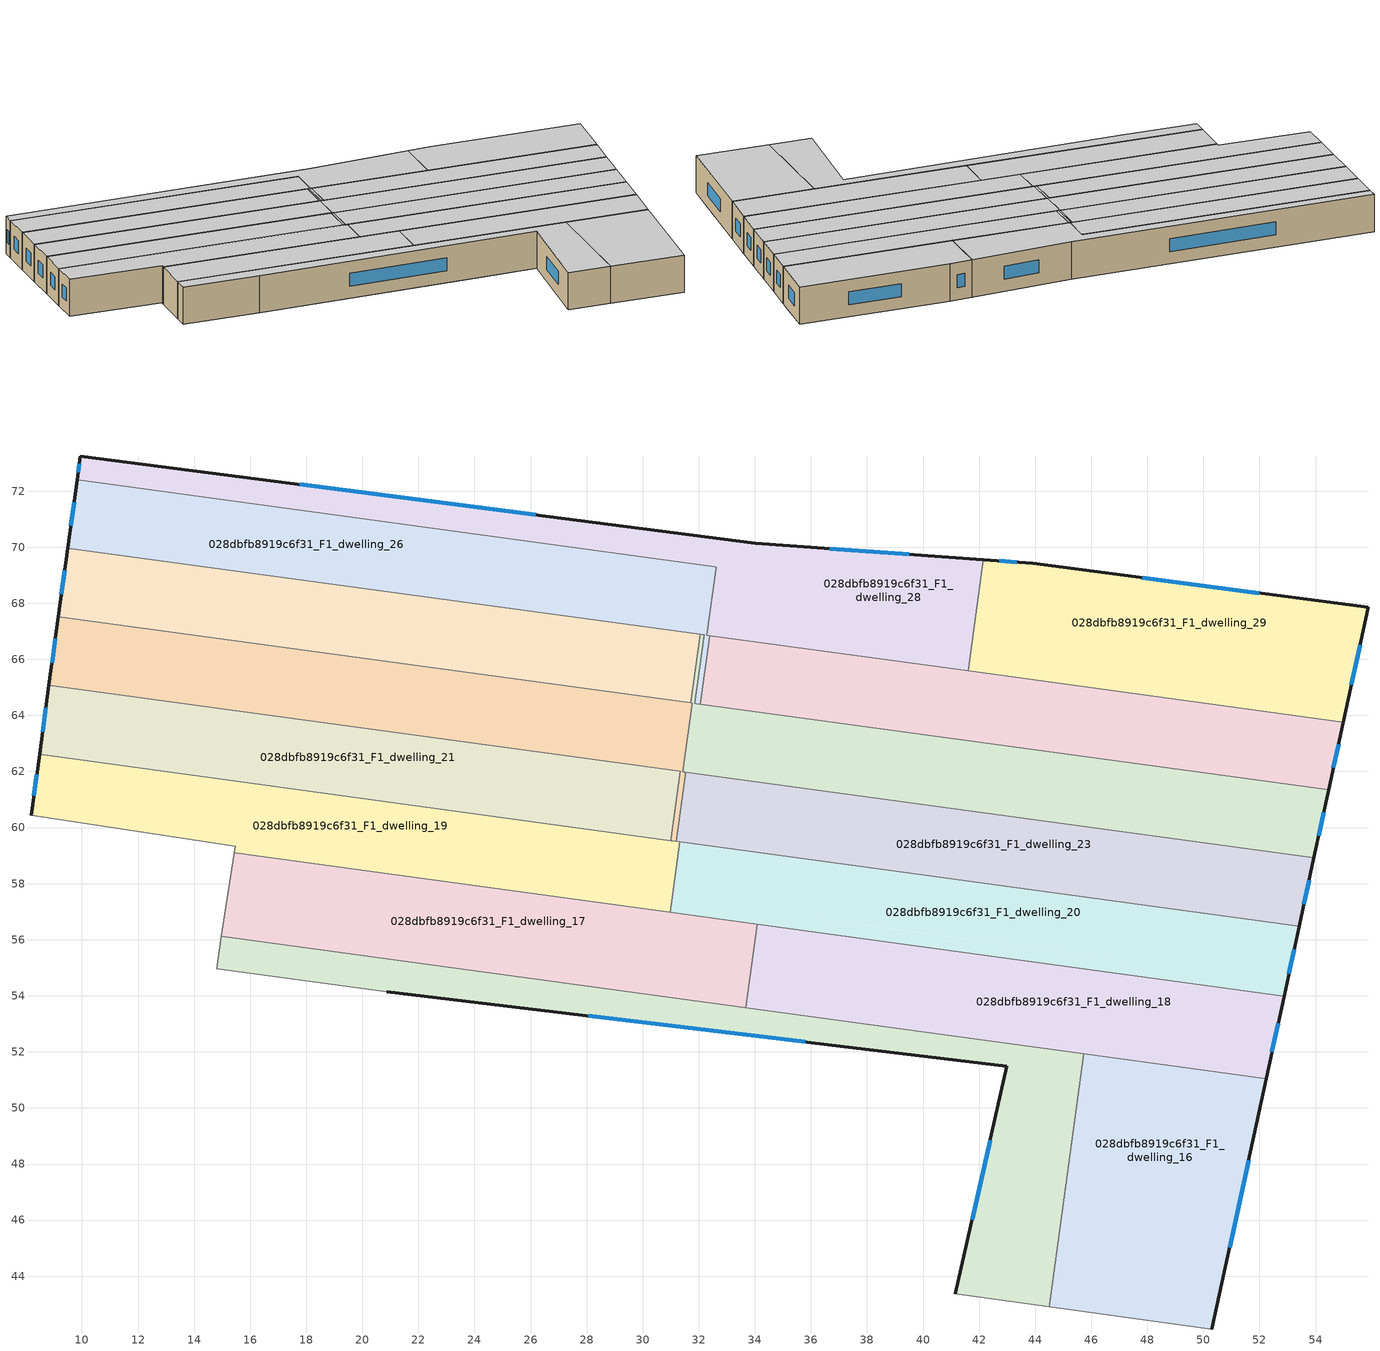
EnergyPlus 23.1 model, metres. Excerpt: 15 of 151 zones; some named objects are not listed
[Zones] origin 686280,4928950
028dbfb8919c6f31_F1_dwelling_15
 floor to 028dbfb8919c6f31_F0_dwelling_16 (EU_floor_Construction): 38.47,52.92 38.35,52.05 20.87,54.14 14.8,54.96 14.98,56.13 z3
 floor to 028dbfb8919c6f31_F0_dwelling_19 (EU_floor_Construction): 44.03,52.16 43.2,46.08 41.81,46.27 42.99,51.47 42.99,51.49 38.35,52.05 38.47,52.92 z3
 floor to 028dbfb8919c6f31_F0_dwelling_15 (EU_floor_Construction): 44.91,45.84 44.51,42.91 41.15,43.36 41.81,46.27 z3
 floor to 028dbfb8919c6f31_F0_dwelling_17 (EU_floor_Construction): 45.74,51.93 44.91,45.84 43.2,46.08 44.03,52.16 z3
 wall outside (EU_wall_Construction): 20.87,54.14 42.99,51.49 41.15,43.36 z3:6
 wall adiabatic (EU_wall_Construction): 14.98,56.13 14.8,54.96 20.87,54.14 z3:6
 wall to 028dbfb8919c6f31_F1_dwelling_16 (EU_wall_Construction): 44.51,42.91 45.74,51.93 z3:6
 wall to 028dbfb8919c6f31_F1_dwelling_17 (EU_wall_Construction): 33.67,53.58 14.98,56.13 z3:6
 wall to 028dbfb8919c6f31_F1_dwelling_14 (EU_wall_Construction): 41.15,43.36 44.51,42.91 z3:6
 wall to 028dbfb8919c6f31_F1_dwelling_18 (EU_wall_Construction): 45.74,51.93 33.67,53.58 z3:6
 window (EU_Window_Construction): 28.06,53.28 35.8,52.35 / 42.39,48.85 41.75,46.01 z3.98:5.02
 ceiling to 028dbfb8919c6f31_F2_dwelling_15 (EU_floor_Construction): 44.51,42.91 45.74,51.93 14.98,56.13 14.8,54.96 20.87,54.14 42.99,51.49 41.15,43.36 z6
028dbfb8919c6f31_F1_dwelling_16
 floor to 028dbfb8919c6f31_F0_dwelling_15 (EU_floor_Construction): 50.93,45.02 50.3,42.12 44.51,42.91 44.91,45.84 z3
 floor to 028dbfb8919c6f31_F0_dwelling_17 (EU_floor_Construction): 52.24,51.04 50.93,45.02 44.91,45.84 45.74,51.93 z3
 wall outside (EU_wall_Construction): 50.3,42.12 52.24,51.04 z3:6
 wall to 028dbfb8919c6f31_F1_dwelling_14 (EU_wall_Construction): 44.51,42.91 50.3,42.12 z3:6
 wall to 028dbfb8919c6f31_F1_dwelling_18 (EU_wall_Construction): 52.24,51.04 45.74,51.93 z3:6
 window (EU_Window_Construction): 50.93,45.02 51.61,48.14 z3.98:5.02
 ceiling to 028dbfb8919c6f31_F2_dwelling_16 (EU_floor_Construction): 50.3,42.12 52.24,51.04 45.74,51.93 44.51,42.91 z6
028dbfb8919c6f31_F1_dwelling_17
 floor to 028dbfb8919c6f31_F0_dwelling_18 (EU_floor_Construction): 33.86,56.58 33.54,54.23 15.07,56.75 15.42,59.09 z3
 floor to 028dbfb8919c6f31_F0_dwelling_16 (EU_floor_Construction): 34.08,56.55 33.68,53.58 14.98,56.13 15.07,56.75 33.54,54.23 33.86,56.58 z3
 wall to 028dbfb8919c6f31_F1_dwelling_18 (EU_wall_Construction): 33.68,53.58 34.08,56.55 z3:6
 wall adiabatic (EU_wall_Construction): 15.42,59.09 14.98,56.13 z3:6
 wall to 028dbfb8919c6f31_F1_dwelling_19 (EU_wall_Construction): 30.98,56.97 15.42,59.09 z3:6
 wall to 028dbfb8919c6f31_F1_dwelling_20 (EU_wall_Construction): 34.08,56.55 30.98,56.97 z3:6
 ceiling to 028dbfb8919c6f31_F2_dwelling_17 (EU_floor_Construction): 33.68,53.58 34.08,56.55 15.42,59.09 14.98,56.13 z6
028dbfb8919c6f31_F1_dwelling_18
 floor to 028dbfb8919c6f31_F0_dwelling_17 (EU_floor_Construction): 52.37,51.66 52.24,51.04 44.03,52.16 44.11,52.79 z3
 floor to 028dbfb8919c6f31_F0_dwelling_16 (EU_floor_Construction): 38.87,55.89 38.47,52.92 33.68,53.58 34.08,56.55 z3
 floor to 028dbfb8919c6f31_F0_dwelling_19 (EU_floor_Construction): 52.87,53.98 52.37,51.66 44.11,52.79 44.03,52.16 38.47,52.92 38.87,55.89 z3
 wall outside (EU_wall_Construction): 52.24,51.04 52.87,53.98 z3:6
 wall to 028dbfb8919c6f31_F1_dwelling_20 (EU_wall_Construction): 52.87,53.98 34.08,56.55 z3:6
 window (EU_Window_Construction): 52.44,52 52.67,53.03 z3.98:5.02
 ceiling to 028dbfb8919c6f31_F2_dwelling_18 (EU_floor_Construction): 52.24,51.04 52.87,53.98 34.08,56.55 33.68,53.58 z6
028dbfb8919c6f31_F1_dwelling_19
 floor to 028dbfb8919c6f31_F0_dwelling_20 (EU_floor_Construction): 30.92,59.55 30.64,57.51 8.21,60.57 8.49,62.61 z3
 floor to 028dbfb8919c6f31_F0_dwelling_18 (EU_floor_Construction): 31.05,57.46 30.98,56.97 15.42,59.09 15.46,59.33 8.19,60.43 8.21,60.57 z3
 floor to 028dbfb8919c6f31_F0_dwelling_22 (EU_floor_Construction): 31.32,59.49 31.05,57.46 30.64,57.51 30.92,59.55 31.2,59.51 z3
 wall outside (EU_wall_Construction): 8.49,62.61 8.19,60.43 z3:6
 wall adiabatic (EU_wall_Construction): 8.19,60.43 15.46,59.33 15.42,59.09 z3:6
 wall to 028dbfb8919c6f31_F1_dwelling_20 (EU_wall_Construction): 30.98,56.97 31.32,59.49 z3:6
 wall to 028dbfb8919c6f31_F1_dwelling_21 (EU_wall_Construction): 31,59.54 8.49,62.61 z3:6
 wall to 028dbfb8919c6f31_F1_dwelling_22 (EU_wall_Construction): 31.2,59.51 31.05,59.53 31,59.54 z3:6
 wall to 028dbfb8919c6f31_F1_dwelling_23 (EU_wall_Construction): 31.32,59.49 31.2,59.51 z3:6
 window (EU_Window_Construction): 8.39,61.9 8.29,61.14 z3.98:5.02
 ceiling to 028dbfb8919c6f31_F2_dwelling_19 (EU_floor_Construction): 30.98,56.97 31.32,59.49 8.49,62.61 8.19,60.43 15.46,59.33 15.42,59.09 z6
028dbfb8919c6f31_F1_dwelling_20
 floor to 028dbfb8919c6f31_F0_dwelling_19 (EU_floor_Construction): 52.98,54.46 52.87,53.98 38.87,55.89 38.94,56.38 z3
 floor to 028dbfb8919c6f31_F0_dwelling_22 (EU_floor_Construction): 53.41,56.48 52.98,54.46 31.05,57.46 31.32,59.49 z3
 floor to 028dbfb8919c6f31_F0_dwelling_18 (EU_floor_Construction): 33.92,57.07 33.86,56.58 30.98,56.97 31.05,57.46 z3
 floor to 028dbfb8919c6f31_F0_dwelling_16 (EU_floor_Construction): 38.94,56.38 38.87,55.89 33.86,56.58 33.92,57.07 z3
 wall outside (EU_wall_Construction): 52.87,53.98 53.42,56.48 z3:6
 wall to 028dbfb8919c6f31_F1_dwelling_23 (EU_wall_Construction): 53.42,56.48 31.32,59.49 z3:6
 window (EU_Window_Construction): 53.05,54.79 53.24,55.67 z3.98:5.02
 ceiling to 028dbfb8919c6f31_F2_dwelling_20 (EU_floor_Construction): 52.87,53.98 53.42,56.48 31.32,59.49 30.98,56.97 z6
028dbfb8919c6f31_F1_dwelling_21
 floor to 028dbfb8919c6f31_F0_dwelling_21 (EU_floor_Construction): 31.15,62.03 30.86,59.92 8.54,62.97 8.82,65.07 z3
 floor to 028dbfb8919c6f31_F0_dwelling_20 (EU_floor_Construction): 30.97,59.91 30.92,59.55 8.49,62.61 8.54,62.97 z3
 floor to 028dbfb8919c6f31_F0_dwelling_22 (EU_floor_Construction): 31.33,62 31,59.54 30.92,59.55 30.97,59.91 30.86,59.92 31.15,62.03 z3
 wall outside (EU_wall_Construction): 8.82,65.07 8.49,62.61 z3:6
 wall to 028dbfb8919c6f31_F1_dwelling_22 (EU_wall_Construction): 31,59.54 31.33,62 8.82,65.07 z3:6
 window (EU_Window_Construction): 8.71,64.27 8.6,63.41 z3.98:5.02
 ceiling to 028dbfb8919c6f31_F2_dwelling_21 (EU_floor_Construction): 31,59.54 31.33,62 8.82,65.07 8.49,62.61 z6
028dbfb8919c6f31_F1_dwelling_22
 floor to 028dbfb8919c6f31_F0_dwelling_24 (EU_floor_Construction): 31.63,63.45 31.47,62.27 31.39,62.28 31.36,62.28 31.34,62.28 8.86,65.35 9.02,66.54 z3
 floor to 028dbfb8919c6f31_F0_dwelling_22 (EU_floor_Construction): 31.39,62.28 31.06,59.89 31.11,59.89 31.25,59.87 31.2,59.51 31,59.54 31.33,62 31.15,62.03 31.19,62.3 31.34,62.28 31.36,62.28 z3
 floor adiabatic (EU_floor_Construction): 31.47,62.27 31.43,61.99 31.53,61.97 31.2,59.51 31.05,59.53 31,59.54 31.2,59.51 31.25,59.87 31.11,59.89 31.06,59.89 31.39,62.28 z3; 31.19,62.3 31.15,62.03 8.82,65.07 8.86,65.35 31.34,62.28 z3
 floor to 028dbfb8919c6f31_F0_dwelling_25 (EU_floor_Construction): 31.71,64.45 31.77,64.44 31.63,63.45 9.02,66.54 9.16,67.53 z3
 wall outside (EU_wall_Construction): 9.16,67.53 8.82,65.07 z3:6
 wall to 028dbfb8919c6f31_F1_dwelling_25 (EU_wall_Construction): 31.53,61.97 31.48,61.98 31.43,61.99 31.77,64.44 31.72,64.45 z3:6
 wall to 028dbfb8919c6f31_F1_dwelling_23 (EU_wall_Construction): 31.2,59.51 31.53,61.97 z3:6
 wall to 028dbfb8919c6f31_F1_dwelling_24 (EU_wall_Construction): 31.71,64.45 9.16,67.53 z3:6
 window (EU_Window_Construction): 9.05,66.73 8.93,65.87 z3.98:5.02
 ceiling to 028dbfb8919c6f31_F2_dwelling_22 (EU_floor_Construction): 31.2,59.51 31.53,61.97 31.43,61.99 31.77,64.44 31.72,64.45 9.16,67.53 8.82,65.07 31.33,62 31,59.54 31.05,59.53 z6
028dbfb8919c6f31_F1_dwelling_23
 floor to 028dbfb8919c6f31_F0_dwelling_22 (EU_floor_Construction): 53.49,56.83 53.41,56.48 31.2,59.51 31.25,59.87 z3
 floor to 028dbfb8919c6f31_F0_dwelling_23 (EU_floor_Construction): 53.94,58.92 53.49,56.83 31.25,59.87 31.53,61.97 z3
 wall outside (EU_wall_Construction): 53.42,56.48 53.94,58.92 z3:6
 wall to 028dbfb8919c6f31_F1_dwelling_25 (EU_wall_Construction): 53.94,58.92 31.53,61.97 z3:6
 window (EU_Window_Construction): 53.59,57.27 53.77,58.12 z3.98:5.02
 ceiling to 028dbfb8919c6f31_F2_dwelling_23 (EU_floor_Construction): 53.42,56.48 53.94,58.92 31.53,61.97 31.2,59.51 z6
028dbfb8919c6f31_F1_dwelling_24
 floor to 028dbfb8919c6f31_F0_dwelling_26 (EU_floor_Construction): 31.9,65.83 31.74,64.65 9.19,67.72 9.35,68.91 z3
 floor adiabatic (EU_floor_Construction): 32.05,66.89 31.9,65.83 9.35,68.91 9.49,69.97 z3
 floor to 028dbfb8919c6f31_F0_dwelling_25 (EU_floor_Construction): 31.74,64.65 31.71,64.45 9.16,67.53 9.19,67.72 z3
 wall outside (EU_wall_Construction): 9.49,69.97 9.16,67.53 z3:6
 wall to 028dbfb8919c6f31_F1_dwelling_25 (EU_wall_Construction): 31.71,64.45 32.05,66.89 z3:6
 wall to 028dbfb8919c6f31_F1_dwelling_26 (EU_wall_Construction): 32.05,66.89 9.49,69.97 z3:6
 window (EU_Window_Construction): 9.38,69.18 9.27,68.32 z3.98:5.02
 ceiling to 028dbfb8919c6f31_F2_dwelling_24 (EU_floor_Construction): 31.71,64.45 32.05,66.89 9.49,69.97 9.16,67.53 z6
028dbfb8919c6f31_F1_dwelling_25
 floor to 028dbfb8919c6f31_F0_dwelling_23 (EU_floor_Construction): 54,59.19 53.94,58.92 31.53,61.97 31.48,61.98 31.43,61.99 31.47,62.27 z3
 floor to 028dbfb8919c6f31_F0_dwelling_24 (EU_floor_Construction): 54.26,60.37 54,59.19 31.47,62.27 31.63,63.45 z3
 floor to 028dbfb8919c6f31_F0_dwelling_26 (EU_floor_Construction): 32.05,65.81 31.89,64.63 31.74,64.65 31.9,65.83 z3
 floor to 028dbfb8919c6f31_F0_dwelling_25 (EU_floor_Construction): 54.47,61.34 54.26,60.37 31.63,63.45 31.77,64.44 31.71,64.45 31.74,64.65 31.89,64.63 31.86,64.43 z3
 floor adiabatic (EU_floor_Construction): 32.19,66.87 32.05,65.81 31.9,65.83 32.05,66.89 32.15,66.88 z3
 wall outside (EU_wall_Construction): 53.94,58.92 54.47,61.34 z3:6
 wall to 028dbfb8919c6f31_F1_dwelling_26 (EU_wall_Construction): 32.06,64.4 31.91,64.42 31.86,64.43 32.19,66.87 32.15,66.88 32.05,66.89 z3:6
 wall to 028dbfb8919c6f31_F1_dwelling_27 (EU_wall_Construction): 54.47,61.34 32.06,64.4 z3:6
 window (EU_Window_Construction): 54.11,59.7 54.3,60.55 z3.98:5.02
 ceiling to 028dbfb8919c6f31_F2_dwelling_25 (EU_floor_Construction): 53.94,58.92 54.47,61.34 31.86,64.43 32.19,66.87 32.15,66.88 32.05,66.89 31.71,64.45 31.77,64.44 31.43,61.99 31.48,61.98 31.53,61.97 z6
028dbfb8919c6f31_F1_dwelling_26
 floor to 028dbfb8919c6f31_F0_dwelling_28 (EU_floor_Construction): 26.47,70.13 26.16,67.82 9.51,70.09 9.82,72.4 z3
 floor to 028dbfb8919c6f31_F0_dwelling_26 (EU_floor_Construction): 32.25,65.78 32.08,64.6 31.89,64.63 32.05,65.81 z3
 floor to 028dbfb8919c6f31_F0_dwelling_25 (EU_floor_Construction): 32.08,64.6 32.06,64.4 31.91,64.42 31.86,64.43 31.89,64.63 z3
 floor adiabatic (EU_floor_Construction): 32.57,69.3 32.62,69.29 32.29,66.86 32.39,66.84 32.25,65.78 32.05,65.81 32.19,66.87 32.15,66.88 9.49,69.97 9.51,70.09 26.16,67.82 26.47,70.13 z3
 wall outside (EU_wall_Construction): 9.82,72.4 9.49,69.97 z3:6
 wall to 028dbfb8919c6f31_F1_dwelling_28 (EU_wall_Construction): 32.57,69.3 9.82,72.4 / 32.39,66.85 32.29,66.86 32.62,69.29 32.58,69.3 z3:6
 wall to 028dbfb8919c6f31_F1_dwelling_27 (EU_wall_Construction): 32.06,64.4 32.39,66.84 z3:6
 window (EU_Window_Construction): 9.72,71.61 9.6,70.76 z3.98:5.02
 ceiling to 028dbfb8919c6f31_F2_dwelling_26 (EU_floor_Construction): 32.06,64.4 32.39,66.84 32.29,66.86 32.62,69.29 32.57,69.3 9.82,72.4 9.49,69.97 32.15,66.88 32.19,66.87 31.86,64.43 31.91,64.42 z6
028dbfb8919c6f31_F1_dwelling_27
 floor to 028dbfb8919c6f31_F0_dwelling_25 (EU_floor_Construction): 54.51,61.54 54.47,61.34 32.06,64.4 32.08,64.6 z3
 floor to 028dbfb8919c6f31_F0_dwelling_26 (EU_floor_Construction): 54.76,62.71 54.51,61.54 32.08,64.6 32.25,65.78 z3
 floor to 028dbfb8919c6f31_F0_dwelling_29 (EU_floor_Construction): 54.99,63.76 54.76,62.71 33.57,65.6 33.71,66.66 z3
 floor to 028dbfb8919c6f31_F0_dwelling_27 (EU_floor_Construction): 33.71,66.66 33.57,65.6 32.25,65.78 32.39,66.84 z3
 wall outside (EU_wall_Construction): 54.47,61.34 54.99,63.76 z3:6
 wall to 028dbfb8919c6f31_F1_dwelling_29 (EU_wall_Construction): 54.99,63.76 41.61,65.59 z3:6
 wall to 028dbfb8919c6f31_F1_dwelling_28 (EU_wall_Construction): 41.61,65.59 32.39,66.84 z3:6
 window (EU_Window_Construction): 54.64,62.13 54.82,62.97 z3.98:5.02
 ceiling to 028dbfb8919c6f31_F2_dwelling_27 (EU_floor_Construction): 54.47,61.34 54.99,63.76 32.39,66.84 32.06,64.4 z6
028dbfb8919c6f31_F1_dwelling_28
 floor to 028dbfb8919c6f31_F0_dwelling_27 (EU_floor_Construction): 34.19,70.13 33.71,66.66 32.29,66.86 32.62,69.29 26.47,70.13 26.6,71.1 34.02,70.14 z3
 floor to 028dbfb8919c6f31_F0_dwelling_29 (EU_floor_Construction): 41.78,66.88 41.61,65.59 33.71,66.66 34.19,70.13 35.76,70.01 35.45,67.75 z3
 floor to 028dbfb8919c6f31_F0_dwelling_28 (EU_floor_Construction): 26.6,71.1 26.47,70.13 9.82,72.4 9.94,73.25 z3
 floor to 028dbfb8919c6f31_F0_dwelling_30 (EU_floor_Construction): 42.15,69.55 41.78,66.88 35.45,67.75 35.76,70.01 z3
 wall outside (EU_wall_Construction): 42.15,69.55 34.02,70.14 9.94,73.25 9.82,72.4 z3:6
 wall to 028dbfb8919c6f31_F1_dwelling_29 (EU_wall_Construction): 41.61,65.59 42.15,69.55 z3:6
 window (EU_Window_Construction): 9.9,72.98 9.86,72.68 / 26.19,71.15 17.77,72.24 / 39.5,69.74 36.66,69.95 z3.98:5.02
 ceiling to 028dbfb8919c6f31_F2_dwelling_28 (EU_floor_Construction): 41.61,65.59 42.15,69.55 34.02,70.14 9.94,73.25 9.82,72.4 32.62,69.29 32.29,66.86 z6
028dbfb8919c6f31_F1_dwelling_29
 floor to 028dbfb8919c6f31_F0_dwelling_30 (EU_floor_Construction): 55.88,67.85 55.27,65.04 41.78,66.88 42.15,69.55 43.92,69.42 z3
 floor to 028dbfb8919c6f31_F0_dwelling_29 (EU_floor_Construction): 55.27,65.04 54.99,63.76 41.61,65.59 41.78,66.88 z3
 wall outside (EU_wall_Construction): 54.99,63.76 55.88,67.85 43.92,69.42 42.15,69.55 z3:6
 window (EU_Window_Construction): 43.34,69.46 42.72,69.51 / 51.99,68.36 47.81,68.91 / 55.28,65.09 55.59,66.52 z3.98:5.02
 ceiling to 028dbfb8919c6f31_F2_dwelling_29 (EU_floor_Construction): 54.99,63.76 55.88,67.85 43.92,69.42 42.15,69.55 41.61,65.59 z6
[Building]
EU S2 Campaign: North Axis=0; Terrain=City; Solar Distribution=FullExterior
[Site:Location]
Bologna: Latitude=44.5; Longitude=11.25; Time Zone=1; Elevation=37
[SizingPeriod:WeatherFileDays]
AnnualSizingPeriod: Begin Month=1; Begin Day of Month=1; End Month=12; End Day of Month=31; Day of Week for Start Day=Monday; Use Weather File Daylight Saving Period=No; Use Weather File Rain and Snow Indicators=No
[MATERIAL]
EU_InternalMass_Material: Roughness=MediumRough; Thickness=0.1; Conductivity=1; Density=1800; Specific Heat=900; Thermal Absorptance=0.9; Solar Absorptance=0.7; Visible Absorptance=0.7
[MATERIAL:NOMASS] Roughness=MediumRough; Thermal Absorptance=0.9; Solar Absorptance=0.7; Visible Absorptance=0.7
Name | Thermal Resistance
EU_wall_NoMass | 0.905828
EU_floor_NoMass | 0.67114
[WINDOWMATERIAL:SIMPLEGLAZINGSYSTEM]
EU_Window_SimpleGlazing: UFactor=4.52486; Solar Heat Gain Coefficient=0.85; Visible Transmittance=0.85
[CONSTRUCTION]
EU_wall_Construction: EU_wall_NoMass
EU_floor_Construction: EU_floor_NoMass
EU_Window_Construction: EU_Window_SimpleGlazing
EU_InternalMass_Construction: EU_InternalMass_Material
[ZONE] Type=1; Multiplier=1; Ceiling Height=autocalculate; Floor Area=autocalculate; Part of Total Floor Area=Yes
Name | Volume
028dbfb8919c6f31_F1_dwelling_15 | 169.517
028dbfb8919c6f31_F1_dwelling_16 | 169.491
028dbfb8919c6f31_F1_dwelling_17; 028dbfb8919c6f31_F1_dwelling_29 | 169.518
028dbfb8919c6f31_F1_dwelling_18 | 169.51
028dbfb8919c6f31_F1_dwelling_19 | 169.496
028dbfb8919c6f31_F1_dwelling_20 | 169.497
028dbfb8919c6f31_F1_dwelling_21 | 169.507
028dbfb8919c6f31_F1_dwelling_22 | 170.975
028dbfb8919c6f31_F1_dwelling_23 | 168.03
028dbfb8919c6f31_F1_dwelling_24 | 168.458
028dbfb8919c6f31_F1_dwelling_25 | 170.582
028dbfb8919c6f31_F1_dwelling_26 | 170.936
028dbfb8919c6f31_F1_dwelling_27 | 168.031
028dbfb8919c6f31_F1_dwelling_28 | 169.526
[INTERNALMASS] Construction=EU_InternalMass_Construction
Name | Zone or ZoneList | Surface Area
028dbfb8919c6f31_F1_dwelling_15_EU_InternalMass | 028dbfb8919c6f31_F1_dwelling_15 | 56.5072
028dbfb8919c6f31_F1_dwelling_16_EU_InternalMass | 028dbfb8919c6f31_F1_dwelling_16 | 56.4954
028dbfb8919c6f31_F1_dwelling_17_EU_InternalMass | 028dbfb8919c6f31_F1_dwelling_17 | 56.5065
028dbfb8919c6f31_F1_dwelling_18_EU_InternalMass | 028dbfb8919c6f31_F1_dwelling_18 | 56.5033
028dbfb8919c6f31_F1_dwelling_19_EU_InternalMass | 028dbfb8919c6f31_F1_dwelling_19 | 56.4993
028dbfb8919c6f31_F1_dwelling_20_EU_InternalMass | 028dbfb8919c6f31_F1_dwelling_20 | 56.4995
028dbfb8919c6f31_F1_dwelling_21_EU_InternalMass | 028dbfb8919c6f31_F1_dwelling_21 | 56.502
028dbfb8919c6f31_F1_dwelling_22_EU_InternalMass | 028dbfb8919c6f31_F1_dwelling_22 | 56.9929
028dbfb8919c6f31_F1_dwelling_23_EU_InternalMass | 028dbfb8919c6f31_F1_dwelling_23 | 56.0124
028dbfb8919c6f31_F1_dwelling_24_EU_InternalMass | 028dbfb8919c6f31_F1_dwelling_24 | 56.1455
028dbfb8919c6f31_F1_dwelling_25_EU_InternalMass | 028dbfb8919c6f31_F1_dwelling_25 | 56.8531
028dbfb8919c6f31_F1_dwelling_26_EU_InternalMass | 028dbfb8919c6f31_F1_dwelling_26 | 56.9812
028dbfb8919c6f31_F1_dwelling_27_EU_InternalMass | 028dbfb8919c6f31_F1_dwelling_27 | 56.0134
028dbfb8919c6f31_F1_dwelling_28_EU_InternalMass | 028dbfb8919c6f31_F1_dwelling_28 | 56.5091
028dbfb8919c6f31_F1_dwelling_29_EU_InternalMass | 028dbfb8919c6f31_F1_dwelling_29 | 56.5064
[OTHEREQUIPMENT] Fuel Type=Electricity; Design Level Calculation Method=Watts/Area; Power per Zone Floor Area=1; Fraction Latent=0; Fraction Radiant=0; Fraction Lost=0; Carbon Dioxide Generation Rate=0; EndUse Subcategory=EU_Step8_InternalGains
Name | Zone or ZoneList or Space or SpaceList | Schedule
EU_Step8_InternalGain_028dbfb8919c6f31_F1_dwelling_15_f000 | 028dbfb8919c6f31_F1_dwelling_15 | EU_Step8_GainSchedule_028dbfb8919c6f31_F1_dwelling_15_f000
EU_Step8_InternalGain_028dbfb8919c6f31_F1_dwelling_16_f000 | 028dbfb8919c6f31_F1_dwelling_16 | EU_Step8_GainSchedule_028dbfb8919c6f31_F1_dwelling_16_f000
EU_Step8_InternalGain_028dbfb8919c6f31_F1_dwelling_17_f000 | 028dbfb8919c6f31_F1_dwelling_17 | EU_Step8_GainSchedule_028dbfb8919c6f31_F1_dwelling_17_f000
EU_Step8_InternalGain_028dbfb8919c6f31_F1_dwelling_18_f000 | 028dbfb8919c6f31_F1_dwelling_18 | EU_Step8_GainSchedule_028dbfb8919c6f31_F1_dwelling_18_f000
EU_Step8_InternalGain_028dbfb8919c6f31_F1_dwelling_19_f000 | 028dbfb8919c6f31_F1_dwelling_19 | EU_Step8_GainSchedule_028dbfb8919c6f31_F1_dwelling_19_f000
EU_Step8_InternalGain_028dbfb8919c6f31_F1_dwelling_20_f000 | 028dbfb8919c6f31_F1_dwelling_20 | EU_Step8_GainSchedule_028dbfb8919c6f31_F1_dwelling_20_f000
EU_Step8_InternalGain_028dbfb8919c6f31_F1_dwelling_21_f000 | 028dbfb8919c6f31_F1_dwelling_21 | EU_Step8_GainSchedule_028dbfb8919c6f31_F1_dwelling_21_f000
EU_Step8_InternalGain_028dbfb8919c6f31_F1_dwelling_22_f000 | 028dbfb8919c6f31_F1_dwelling_22 | EU_Step8_GainSchedule_028dbfb8919c6f31_F1_dwelling_22_f000
EU_Step8_InternalGain_028dbfb8919c6f31_F1_dwelling_23_f000 | 028dbfb8919c6f31_F1_dwelling_23 | EU_Step8_GainSchedule_028dbfb8919c6f31_F1_dwelling_23_f000
EU_Step8_InternalGain_028dbfb8919c6f31_F1_dwelling_24_f000 | 028dbfb8919c6f31_F1_dwelling_24 | EU_Step8_GainSchedule_028dbfb8919c6f31_F1_dwelling_24_f000
EU_Step8_InternalGain_028dbfb8919c6f31_F1_dwelling_25_f000 | 028dbfb8919c6f31_F1_dwelling_25 | EU_Step8_GainSchedule_028dbfb8919c6f31_F1_dwelling_25_f000
EU_Step8_InternalGain_028dbfb8919c6f31_F1_dwelling_26_f000 | 028dbfb8919c6f31_F1_dwelling_26 | EU_Step8_GainSchedule_028dbfb8919c6f31_F1_dwelling_26_f000
EU_Step8_InternalGain_028dbfb8919c6f31_F1_dwelling_27_f000 | 028dbfb8919c6f31_F1_dwelling_27 | EU_Step8_GainSchedule_028dbfb8919c6f31_F1_dwelling_27_f000
EU_Step8_InternalGain_028dbfb8919c6f31_F1_dwelling_28_f000 | 028dbfb8919c6f31_F1_dwelling_28 | EU_Step8_GainSchedule_028dbfb8919c6f31_F1_dwelling_28_f000
EU_Step8_InternalGain_028dbfb8919c6f31_F1_dwelling_29_f000 | 028dbfb8919c6f31_F1_dwelling_29 | EU_Step8_GainSchedule_028dbfb8919c6f31_F1_dwelling_29_f000
[ZONEVENTILATION:DESIGNFLOWRATE] Schedule=EU_AlwaysOn; Design Flow Rate Calculation Method=AirChanges/Hour; Air Changes per Hour=0.73129; Ventilation Type=Natural; Fan Pressure Rise=0; Fan Total Efficiency=1; Constant Term Coefficient=1; Temperature Term Coefficient=0; Velocity Term Coefficient=0; Velocity Squared Term Coefficient=0; Minimum Indoor Temperature=-100; Maximum Indoor Temperature=100; Delta Temperature=-100; Minimum Outdoor Temperature=-100; Maximum Outdoor Temperature=100; Maximum Wind Speed=40
Name | Zone or ZoneList or Space or SpaceList
EU_ConstantAir_028dbfb8919c6f31_F1_dwelling_15 | 028dbfb8919c6f31_F1_dwelling_15
EU_ConstantAir_028dbfb8919c6f31_F1_dwelling_16 | 028dbfb8919c6f31_F1_dwelling_16
EU_ConstantAir_028dbfb8919c6f31_F1_dwelling_17 | 028dbfb8919c6f31_F1_dwelling_17
EU_ConstantAir_028dbfb8919c6f31_F1_dwelling_18 | 028dbfb8919c6f31_F1_dwelling_18
EU_ConstantAir_028dbfb8919c6f31_F1_dwelling_19 | 028dbfb8919c6f31_F1_dwelling_19
EU_ConstantAir_028dbfb8919c6f31_F1_dwelling_20 | 028dbfb8919c6f31_F1_dwelling_20
EU_ConstantAir_028dbfb8919c6f31_F1_dwelling_21 | 028dbfb8919c6f31_F1_dwelling_21
EU_ConstantAir_028dbfb8919c6f31_F1_dwelling_22 | 028dbfb8919c6f31_F1_dwelling_22
EU_ConstantAir_028dbfb8919c6f31_F1_dwelling_23 | 028dbfb8919c6f31_F1_dwelling_23
EU_ConstantAir_028dbfb8919c6f31_F1_dwelling_24 | 028dbfb8919c6f31_F1_dwelling_24
EU_ConstantAir_028dbfb8919c6f31_F1_dwelling_25 | 028dbfb8919c6f31_F1_dwelling_25
EU_ConstantAir_028dbfb8919c6f31_F1_dwelling_26 | 028dbfb8919c6f31_F1_dwelling_26
EU_ConstantAir_028dbfb8919c6f31_F1_dwelling_27 | 028dbfb8919c6f31_F1_dwelling_27
EU_ConstantAir_028dbfb8919c6f31_F1_dwelling_28 | 028dbfb8919c6f31_F1_dwelling_28
EU_ConstantAir_028dbfb8919c6f31_F1_dwelling_29 | 028dbfb8919c6f31_F1_dwelling_29
[HVACTEMPLATE:ZONE:IDEALLOADSAIRSYSTEM] System Availability Schedule=EU_AlwaysOn; Maximum Heating Supply Air Temperature=50; Minimum Cooling Supply Air Temperature=13; Maximum Heating Supply Air Humidity Ratio=0.0156; Minimum Cooling Supply Air Humidity Ratio=0.0077; Heating Limit=NoLimit; Cooling Limit=NoLimit; Heating Availability Schedule=EU_AlwaysOn; Cooling Availability Schedule=EU_CoolingOff; Dehumidification Control Type=ConstantSensibleHeatRatio; Cooling Sensible Heat Ratio=0.7; Dehumidification Setpoint=60; Humidification Control Type=None; Humidification Setpoint=30; Outdoor Air Method=None; Outdoor Air Flow Rate per Person=0.00944; Outdoor Air Flow Rate per Zone Floor Area=0; Outdoor Air Flow Rate per Zone=0; Demand Controlled Ventilation Type=None; Outdoor Air Economizer Type=NoEconomizer; Heat Recovery Type=None; Sensible Heat Recovery Effectiveness=0.7; Latent Heat Recovery Effectiveness=0.65
Name | Template Thermostat
028dbfb8919c6f31_F1_dwelling_15 | EU_HeatOnly_028dbfb8919c6f31_F1_dwelling_15
028dbfb8919c6f31_F1_dwelling_16 | EU_HeatOnly_028dbfb8919c6f31_F1_dwelling_16
028dbfb8919c6f31_F1_dwelling_17 | EU_HeatOnly_028dbfb8919c6f31_F1_dwelling_17
028dbfb8919c6f31_F1_dwelling_18 | EU_HeatOnly_028dbfb8919c6f31_F1_dwelling_18
028dbfb8919c6f31_F1_dwelling_19 | EU_HeatOnly_028dbfb8919c6f31_F1_dwelling_19
028dbfb8919c6f31_F1_dwelling_20 | EU_HeatOnly_028dbfb8919c6f31_F1_dwelling_20
028dbfb8919c6f31_F1_dwelling_21 | EU_HeatOnly_028dbfb8919c6f31_F1_dwelling_21
028dbfb8919c6f31_F1_dwelling_22 | EU_HeatOnly_028dbfb8919c6f31_F1_dwelling_22
028dbfb8919c6f31_F1_dwelling_23 | EU_HeatOnly_028dbfb8919c6f31_F1_dwelling_23
028dbfb8919c6f31_F1_dwelling_24 | EU_HeatOnly_028dbfb8919c6f31_F1_dwelling_24
028dbfb8919c6f31_F1_dwelling_25 | EU_HeatOnly_028dbfb8919c6f31_F1_dwelling_25
028dbfb8919c6f31_F1_dwelling_26 | EU_HeatOnly_028dbfb8919c6f31_F1_dwelling_26
028dbfb8919c6f31_F1_dwelling_27 | EU_HeatOnly_028dbfb8919c6f31_F1_dwelling_27
028dbfb8919c6f31_F1_dwelling_28 | EU_HeatOnly_028dbfb8919c6f31_F1_dwelling_28
028dbfb8919c6f31_F1_dwelling_29 | EU_HeatOnly_028dbfb8919c6f31_F1_dwelling_29
[SIZING:ZONE] Zone Cooling Design Supply Air Temperature Input Method=SupplyAirTemperature; Zone Cooling Design Supply Air Temperature=13; Zone Heating Design Supply Air Temperature Input Method=SupplyAirTemperature; Zone Heating Design Supply Air Temperature=50; Zone Cooling Design Supply Air Humidity Ratio=0.008; Zone Heating Design Supply Air Humidity Ratio=0.008; Cooling Design Air Flow Method=DesignDay; Cooling Design Air Flow Rate=0; Cooling Minimum Air Flow per Zone Floor Area=0.000762; Cooling Minimum Air Flow=0; Cooling Minimum Air Flow Fraction=0.2; Heating Design Air Flow Method=DesignDay; Heating Design Air Flow Rate=0; Heating Maximum Air Flow per Zone Floor Area=0.002032; Heating Maximum Air Flow=0.141576; Heating Maximum Air Flow Fraction=0.3; Account for Dedicated Outdoor Air System=No; Dedicated Outdoor Air System Control Strategy=NeutralSupplyAir; Dedicated Outdoor Air Low Setpoint Temperature for Design=autosize; Dedicated Outdoor Air High Setpoint Temperature for Design=autosize; Zone Load Sizing Method=Sensible Load Only No Latent Load; Zone Latent Cooling Design Supply Air Humidity Ratio Input Method=HumidityRatioDifference; Zone Cooling Design Supply Air Humidity Ratio Difference=0.005; Zone Latent Heating Design Supply Air Humidity Ratio Input Method=HumidityRatioDifference; Zone Humidification Design Supply Air Humidity Ratio Difference=0.005
028dbfb8919c6f31_F1_dwelling_15; 028dbfb8919c6f31_F1_dwelling_16; 028dbfb8919c6f31_F1_dwelling_17; 028dbfb8919c6f31_F1_dwelling_18; 028dbfb8919c6f31_F1_dwelling_19; 028dbfb8919c6f31_F1_dwelling_20; 028dbfb8919c6f31_F1_dwelling_21; 028dbfb8919c6f31_F1_dwelling_22; 028dbfb8919c6f31_F1_dwelling_23; 028dbfb8919c6f31_F1_dwelling_24; 028dbfb8919c6f31_F1_dwelling_25; 028dbfb8919c6f31_F1_dwelling_26; 028dbfb8919c6f31_F1_dwelling_27; 028dbfb8919c6f31_F1_dwelling_28; 028dbfb8919c6f31_F1_dwelling_29
[SCHEDULE:CONSTANT]
Name | Hourly Value
EU_AlwaysOn | 1
EU_CoolingOff | 0
[SCHEDULE:FILE] Column Number=1; Rows to Skip at Top=0; Number of Hours of Data=8760; Column Separator=Comma; Interpolate to Timestep=No; Minutes per Item=60; Adjust Schedule for Daylight Savings=Yes
Name | File
EU_Step8_GainSchedule_028dbfb8919c6f31_F1_dwelling_15_f000 | ../../schedules/028dbfb8919c6f31/028dbfb8919c6f31_F1_dwelling_15_f000_gain.csv
EU_Step8_GainSchedule_028dbfb8919c6f31_F1_dwelling_16_f000 | ../../schedules/028dbfb8919c6f31/028dbfb8919c6f31_F1_dwelling_16_f000_gain.csv
EU_Step8_GainSchedule_028dbfb8919c6f31_F1_dwelling_17_f000 | ../../schedules/028dbfb8919c6f31/028dbfb8919c6f31_F1_dwelling_17_f000_gain.csv
EU_Step8_GainSchedule_028dbfb8919c6f31_F1_dwelling_18_f000 | ../../schedules/028dbfb8919c6f31/028dbfb8919c6f31_F1_dwelling_18_f000_gain.csv
EU_Step8_GainSchedule_028dbfb8919c6f31_F1_dwelling_19_f000 | ../../schedules/028dbfb8919c6f31/028dbfb8919c6f31_F1_dwelling_19_f000_gain.csv
EU_Step8_GainSchedule_028dbfb8919c6f31_F1_dwelling_20_f000 | ../../schedules/028dbfb8919c6f31/028dbfb8919c6f31_F1_dwelling_20_f000_gain.csv
EU_Step8_GainSchedule_028dbfb8919c6f31_F1_dwelling_21_f000 | ../../schedules/028dbfb8919c6f31/028dbfb8919c6f31_F1_dwelling_21_f000_gain.csv
EU_Step8_GainSchedule_028dbfb8919c6f31_F1_dwelling_22_f000 | ../../schedules/028dbfb8919c6f31/028dbfb8919c6f31_F1_dwelling_22_f000_gain.csv
EU_Step8_GainSchedule_028dbfb8919c6f31_F1_dwelling_23_f000 | ../../schedules/028dbfb8919c6f31/028dbfb8919c6f31_F1_dwelling_23_f000_gain.csv
EU_Step8_GainSchedule_028dbfb8919c6f31_F1_dwelling_24_f000 | ../../schedules/028dbfb8919c6f31/028dbfb8919c6f31_F1_dwelling_24_f000_gain.csv
EU_Step8_GainSchedule_028dbfb8919c6f31_F1_dwelling_25_f000 | ../../schedules/028dbfb8919c6f31/028dbfb8919c6f31_F1_dwelling_25_f000_gain.csv
EU_Step8_GainSchedule_028dbfb8919c6f31_F1_dwelling_26_f000 | ../../schedules/028dbfb8919c6f31/028dbfb8919c6f31_F1_dwelling_26_f000_gain.csv
EU_Step8_GainSchedule_028dbfb8919c6f31_F1_dwelling_27_f000 | ../../schedules/028dbfb8919c6f31/028dbfb8919c6f31_F1_dwelling_27_f000_gain.csv
EU_Step8_GainSchedule_028dbfb8919c6f31_F1_dwelling_28_f000 | ../../schedules/028dbfb8919c6f31/028dbfb8919c6f31_F1_dwelling_28_f000_gain.csv
EU_Step8_GainSchedule_028dbfb8919c6f31_F1_dwelling_29_f000 | ../../schedules/028dbfb8919c6f31/028dbfb8919c6f31_F1_dwelling_29_f000_gain.csv
